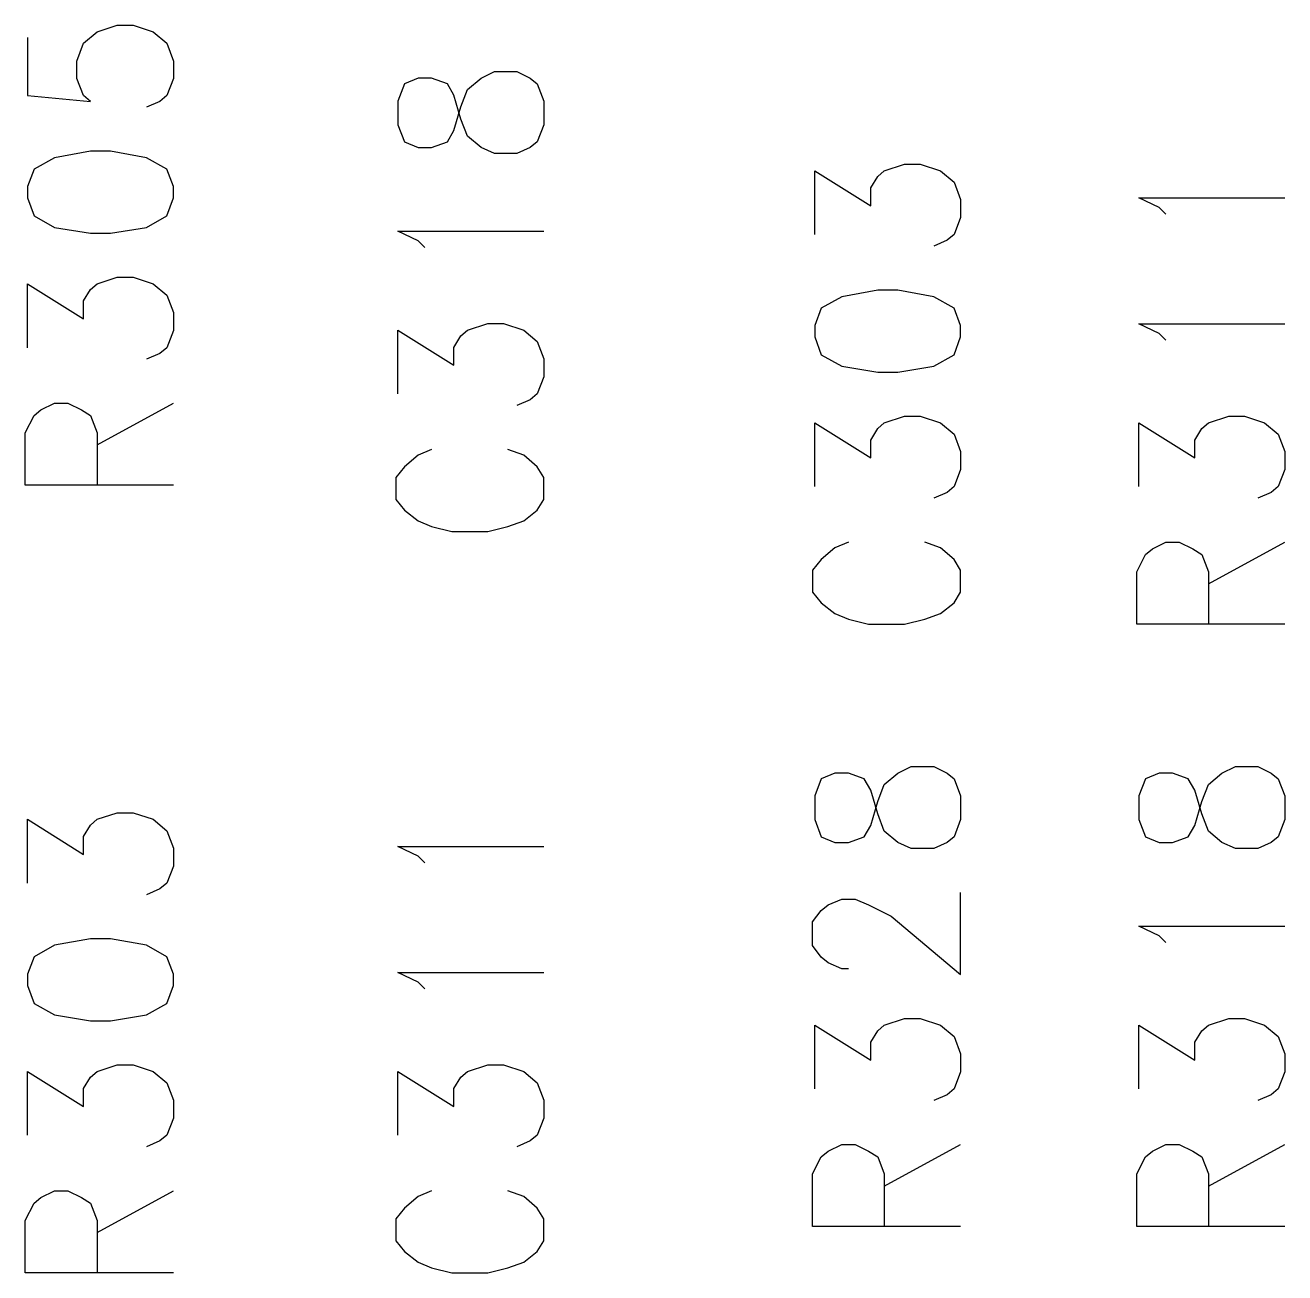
# Model space of a CAD drawing. Extents: x 295 to 953, y 10 to 290.
# Drawn here: x 698.69 to 709.91, y 137.4 to 148.51 of the extents above; entities that cross this region are included whole.
import ezdxf

# ---------------------------------------------------------------- set-up
doc = ezdxf.new("R2010")
doc.units = 0
doc.header["$LTSCALE"] = 5
doc.header["$MEASUREMENT"] = 0
doc.layers.add('13_C-SILK_GBR', color=7, linetype='CONTINUOUS')

msp = doc.modelspace()

# ---------------------------------------------------------------- linework, layer by layer
at = {"layer": '13_C-SILK_GBR'}
for p, q in [((699.212, 148.35), (699.333, 148.452)), ((699.333, 148.452), (699.513, 148.51)), ((699.513, 148.51), (699.653, 148.51)), ((699.653, 148.51), (699.833, 148.452)), ((699.833, 148.452), (699.953, 148.35)), ((698.712, 148.401), (698.712, 147.883)), ((699.153, 148.19), (699.212, 148.35)), ((699.953, 148.35), (700.013, 148.19)), ((699.153, 148.037), (699.153, 148.19)), ((700.013, 148.19), (700.013, 148.037)), ((699.212, 147.883), (699.153, 148.037)), ((700.013, 148.037), (699.953, 147.883)), ((702.192, 148.04), (702.072, 147.989)), ((702.313, 148.04), (702.192, 148.04)), ((702.453, 147.989), (702.313, 148.04)), ((702.633, 147.938), (702.753, 148.04)), ((702.753, 148.04), (702.872, 148.098)), ((702.872, 148.098), (703.073, 148.098)), ((703.073, 148.098), (703.192, 148.04)), ((703.192, 148.04), (703.253, 147.989)), ((698.712, 147.883), (699.273, 147.832)), ((699.273, 147.832), (699.212, 147.883)), ((699.953, 147.883), (699.892, 147.832)), ((702.072, 147.989), (702.012, 147.835)), ((702.512, 147.886), (702.453, 147.989)), ((702.573, 147.675), (702.512, 147.886)), ((702.573, 147.784), (702.633, 147.938)), ((703.253, 147.989), (703.313, 147.835)), ((699.892, 147.832), (699.773, 147.781)), ((702.012, 147.835), (702.012, 147.624)), ((702.512, 147.573), (702.573, 147.784)), ((703.313, 147.835), (703.313, 147.624)), ((702.633, 147.522), (702.573, 147.675)), ((702.012, 147.624), (702.072, 147.471)), ((702.453, 147.471), (702.512, 147.573)), ((703.313, 147.624), (703.253, 147.471)), ((702.072, 147.471), (702.192, 147.42)), ((702.313, 147.42), (702.453, 147.471)), ((702.753, 147.42), (702.633, 147.522)), ((703.253, 147.471), (703.192, 147.42)), ((698.953, 147.33), (698.772, 147.228)), ((699.273, 147.388), (698.953, 147.33)), ((699.453, 147.388), (699.273, 147.388)), ((699.773, 147.33), (699.453, 147.388)), ((699.953, 147.228), (699.773, 147.33)), ((702.192, 147.42), (702.313, 147.42)), ((702.872, 147.368), (702.753, 147.42)), ((703.073, 147.368), (702.872, 147.368)), ((703.192, 147.42), (703.073, 147.368)), ((698.772, 147.228), (698.712, 147.075)), ((700.013, 147.075), (699.953, 147.228)), ((705.725, 146.646), (705.725, 147.215)), ((705.725, 147.215), (706.225, 146.901)), ((706.286, 147.164), (706.345, 147.215)), ((706.345, 147.215), (706.525, 147.273)), ((706.525, 147.273), (706.665, 147.273)), ((706.665, 147.273), (706.845, 147.215)), ((706.845, 147.215), (706.966, 147.113)), ((706.225, 147.061), (706.286, 147.164)), ((706.966, 147.113), (707.025, 146.959)), ((698.712, 147.075), (698.712, 146.972)), ((700.013, 146.972), (700.013, 147.075)), ((706.225, 146.901), (706.225, 147.061)), ((698.712, 146.972), (698.772, 146.812)), ((699.953, 146.812), (700.013, 146.972)), ((707.025, 146.959), (707.025, 146.799)), ((708.792, 146.887), (708.612, 146.974)), ((708.612, 146.974), (709.913, 146.974)), ((708.853, 146.827), (708.792, 146.887)), ((698.772, 146.812), (698.953, 146.71)), ((699.773, 146.71), (699.953, 146.812)), ((707.025, 146.799), (706.966, 146.646)), ((698.953, 146.71), (699.273, 146.659)), ((699.273, 146.659), (699.453, 146.659)), ((699.453, 146.659), (699.773, 146.71)), ((702.192, 146.59), (702.012, 146.677)), ((702.012, 146.677), (703.313, 146.677)), ((706.966, 146.646), (706.905, 146.595)), ((702.253, 146.53), (702.192, 146.59)), ((706.905, 146.595), (706.786, 146.543)), ((698.712, 145.639), (698.712, 146.208)), ((698.712, 146.208), (699.212, 145.895)), ((699.273, 146.157), (699.333, 146.208)), ((699.333, 146.208), (699.513, 146.266)), ((699.513, 146.266), (699.653, 146.266)), ((699.653, 146.266), (699.833, 146.208)), ((699.833, 146.208), (699.953, 146.106)), ((699.212, 146.055), (699.273, 146.157)), ((699.953, 146.106), (700.013, 145.953)), ((705.966, 146.093), (705.784, 145.991)), ((706.286, 146.151), (705.966, 146.093)), ((706.466, 146.151), (706.286, 146.151)), ((706.786, 146.093), (706.466, 146.151)), ((706.966, 145.991), (706.786, 146.093)), ((699.212, 145.895), (699.212, 146.055)), ((705.784, 145.991), (705.725, 145.837)), ((707.025, 145.837), (706.966, 145.991)), ((700.013, 145.953), (700.013, 145.793)), ((700.013, 145.793), (699.953, 145.639)), ((702.012, 145.227), (702.012, 145.796)), ((702.012, 145.796), (702.512, 145.482)), ((702.573, 145.745), (702.633, 145.796)), ((702.633, 145.796), (702.813, 145.854)), ((702.813, 145.854), (702.953, 145.854)), ((702.953, 145.854), (703.133, 145.796)), ((703.133, 145.796), (703.253, 145.694)), ((705.725, 145.837), (705.725, 145.735)), ((707.025, 145.735), (707.025, 145.837)), ((708.792, 145.765), (708.612, 145.852)), ((708.612, 145.852), (709.913, 145.852)), ((708.853, 145.705), (708.792, 145.765)), ((699.953, 145.639), (699.892, 145.588)), ((702.512, 145.642), (702.573, 145.745)), ((702.512, 145.482), (702.512, 145.642)), ((703.253, 145.694), (703.313, 145.54)), ((705.725, 145.735), (705.784, 145.575)), ((706.966, 145.575), (707.025, 145.735)), ((699.892, 145.588), (699.773, 145.537)), ((703.313, 145.54), (703.313, 145.38)), ((705.784, 145.575), (705.966, 145.473)), ((706.786, 145.473), (706.966, 145.575)), ((705.966, 145.473), (706.286, 145.421)), ((706.286, 145.421), (706.466, 145.421)), ((706.466, 145.421), (706.786, 145.473)), ((703.313, 145.38), (703.253, 145.227)), ((703.253, 145.227), (703.192, 145.176)), ((698.772, 145.035), (698.833, 145.086)), ((698.833, 145.086), (698.953, 145.144)), ((698.953, 145.144), (699.072, 145.144)), ((699.072, 145.144), (699.193, 145.086)), ((699.193, 145.086), (699.273, 145.035)), ((699.333, 144.773), (700.013, 145.144)), ((703.192, 145.176), (703.073, 145.124)), ((698.693, 144.882), (698.772, 145.035)), ((699.273, 145.035), (699.333, 144.882)), ((705.725, 144.402), (705.725, 144.971)), ((705.725, 144.971), (706.225, 144.657)), ((706.286, 144.92), (706.345, 144.971)), ((706.345, 144.971), (706.525, 145.029)), ((706.525, 145.029), (706.665, 145.029)), ((706.665, 145.029), (706.845, 144.971)), ((706.845, 144.971), (706.966, 144.869)), ((708.612, 144.402), (708.612, 144.971)), ((708.612, 144.971), (709.112, 144.657)), ((709.173, 144.92), (709.233, 144.971)), ((709.233, 144.971), (709.413, 145.029)), ((709.413, 145.029), (709.553, 145.029)), ((709.553, 145.029), (709.733, 144.971)), ((709.733, 144.971), (709.853, 144.869)), ((698.693, 144.415), (698.693, 144.882)), ((699.333, 144.882), (699.333, 144.415)), ((706.225, 144.817), (706.286, 144.92)), ((706.966, 144.869), (707.025, 144.715)), ((709.112, 144.817), (709.173, 144.92)), ((709.853, 144.869), (709.913, 144.715)), ((706.225, 144.657), (706.225, 144.817)), ((709.112, 144.657), (709.112, 144.817)), ((702.192, 144.681), (702.072, 144.578)), ((702.313, 144.732), (702.192, 144.681)), ((703.133, 144.681), (702.992, 144.732)), ((703.253, 144.578), (703.133, 144.681)), ((707.025, 144.715), (707.025, 144.555)), ((709.913, 144.715), (709.913, 144.555)), ((702.072, 144.578), (701.993, 144.484)), ((703.313, 144.484), (703.253, 144.578)), ((707.025, 144.555), (706.966, 144.402)), ((709.913, 144.555), (709.853, 144.402)), ((700.013, 144.415), (698.693, 144.415)), ((701.993, 144.484), (701.993, 144.286)), ((703.313, 144.286), (703.313, 144.484)), ((706.966, 144.402), (706.905, 144.351)), ((709.853, 144.402), (709.792, 144.351)), ((706.905, 144.351), (706.786, 144.299)), ((709.792, 144.351), (709.673, 144.299)), ((701.993, 144.286), (702.072, 144.192)), ((702.072, 144.192), (702.192, 144.096)), ((703.133, 144.096), (703.253, 144.192)), ((703.253, 144.192), (703.313, 144.286)), ((702.192, 144.096), (702.313, 144.047)), ((702.992, 144.047), (703.133, 144.096)), ((702.313, 144.047), (702.493, 144.002)), ((702.493, 144.002), (702.813, 144.002)), ((702.813, 144.002), (702.992, 144.047)), ((705.905, 143.856), (705.784, 143.753)), ((706.025, 143.907), (705.905, 143.856)), ((706.845, 143.856), (706.705, 143.907)), ((706.966, 143.753), (706.845, 143.856)), ((708.672, 143.798), (708.733, 143.849)), ((708.733, 143.849), (708.853, 143.907)), ((708.853, 143.907), (708.972, 143.907)), ((708.972, 143.907), (709.093, 143.849)), ((709.093, 143.849), (709.173, 143.798)), ((709.233, 143.535), (709.913, 143.907)), ((705.784, 143.753), (705.705, 143.659)), ((707.025, 143.659), (706.966, 143.753)), ((708.593, 143.644), (708.672, 143.798)), ((709.173, 143.798), (709.233, 143.644)), ((705.705, 143.659), (705.705, 143.461)), ((707.025, 143.461), (707.025, 143.659)), ((708.593, 143.177), (708.593, 143.644)), ((709.233, 143.644), (709.233, 143.177)), ((705.705, 143.461), (705.784, 143.367)), ((706.966, 143.367), (707.025, 143.461)), ((705.784, 143.367), (705.905, 143.271)), ((706.845, 143.271), (706.966, 143.367)), ((705.905, 143.271), (706.025, 143.222)), ((706.025, 143.222), (706.205, 143.177)), ((706.205, 143.177), (706.525, 143.177)), ((706.525, 143.177), (706.705, 143.222)), ((706.705, 143.222), (706.845, 143.271)), ((709.913, 143.177), (708.593, 143.177)), ((705.905, 141.852), (705.784, 141.801)), ((706.025, 141.852), (705.905, 141.852)), ((706.165, 141.801), (706.025, 141.852)), ((706.345, 141.75), (706.466, 141.852)), ((706.466, 141.852), (706.585, 141.91)), ((706.585, 141.91), (706.786, 141.91)), ((706.786, 141.91), (706.905, 141.852)), ((706.905, 141.852), (706.966, 141.801)), ((708.792, 141.852), (708.672, 141.801)), ((708.913, 141.852), (708.792, 141.852)), ((709.053, 141.801), (708.913, 141.852)), ((709.233, 141.75), (709.353, 141.852)), ((709.353, 141.852), (709.472, 141.91)), ((709.472, 141.91), (709.673, 141.91)), ((709.673, 141.91), (709.792, 141.852)), ((709.792, 141.852), (709.853, 141.801)), ((705.784, 141.801), (705.725, 141.648)), ((706.225, 141.699), (706.165, 141.801)), ((706.286, 141.597), (706.345, 141.75)), ((706.966, 141.801), (707.025, 141.648)), ((708.672, 141.801), (708.612, 141.648)), ((709.112, 141.699), (709.053, 141.801)), ((709.173, 141.597), (709.233, 141.75)), ((709.853, 141.801), (709.913, 141.648)), ((705.725, 141.648), (705.725, 141.437)), ((706.286, 141.488), (706.225, 141.699)), ((706.225, 141.385), (706.286, 141.597)), ((707.025, 141.648), (707.025, 141.437)), ((708.612, 141.648), (708.612, 141.437)), ((709.173, 141.488), (709.112, 141.699)), ((709.112, 141.385), (709.173, 141.597)), ((709.913, 141.648), (709.913, 141.437)), ((699.333, 141.44), (699.513, 141.498)), ((699.513, 141.498), (699.653, 141.498)), ((699.653, 141.498), (699.833, 141.44)), ((706.345, 141.334), (706.286, 141.488)), ((709.233, 141.334), (709.173, 141.488)), ((698.712, 140.871), (698.712, 141.44)), ((698.712, 141.44), (699.212, 141.126)), ((699.212, 141.286), (699.273, 141.389)), ((699.273, 141.389), (699.333, 141.44)), ((699.833, 141.44), (699.953, 141.338)), ((705.725, 141.437), (705.784, 141.283)), ((706.165, 141.283), (706.225, 141.385)), ((707.025, 141.437), (706.966, 141.283)), ((708.612, 141.437), (708.672, 141.283)), ((709.053, 141.283), (709.112, 141.385)), ((709.913, 141.437), (709.853, 141.283)), ((699.212, 141.126), (699.212, 141.286)), ((699.953, 141.338), (700.013, 141.184)), ((705.784, 141.283), (705.905, 141.232)), ((706.025, 141.232), (706.165, 141.283)), ((706.466, 141.232), (706.345, 141.334)), ((706.966, 141.283), (706.905, 141.232)), ((708.672, 141.283), (708.792, 141.232)), ((708.913, 141.232), (709.053, 141.283)), ((709.353, 141.232), (709.233, 141.334)), ((709.853, 141.283), (709.792, 141.232)), ((700.013, 141.184), (700.013, 141.024)), ((702.192, 141.112), (702.012, 141.199)), ((702.012, 141.199), (703.313, 141.199)), ((705.905, 141.232), (706.025, 141.232)), ((706.585, 141.181), (706.466, 141.232)), ((706.786, 141.181), (706.585, 141.181)), ((706.905, 141.232), (706.786, 141.181)), ((708.792, 141.232), (708.913, 141.232)), ((709.472, 141.181), (709.353, 141.232)), ((709.673, 141.181), (709.472, 141.181)), ((709.792, 141.232), (709.673, 141.181)), ((702.253, 141.052), (702.192, 141.112)), ((700.013, 141.024), (699.953, 140.871)), ((699.892, 140.82), (699.773, 140.768)), ((699.953, 140.871), (699.892, 140.82)), ((705.845, 140.679), (705.966, 140.73)), ((705.966, 140.73), (706.085, 140.73)), ((706.085, 140.73), (706.205, 140.679)), ((707.025, 140.059), (707.025, 140.788)), ((705.705, 140.526), (705.784, 140.628)), ((705.784, 140.628), (705.845, 140.679)), ((706.205, 140.679), (706.405, 140.577)), ((705.705, 140.315), (705.705, 140.526)), ((706.405, 140.577), (707.025, 140.059)), ((708.792, 140.402), (708.612, 140.49)), ((708.612, 140.49), (709.913, 140.49)), ((699.273, 140.376), (698.953, 140.318)), ((699.453, 140.376), (699.273, 140.376)), ((699.773, 140.318), (699.453, 140.376)), ((708.853, 140.343), (708.792, 140.402)), ((698.953, 140.318), (698.772, 140.216)), ((699.953, 140.216), (699.773, 140.318)), ((705.784, 140.212), (705.705, 140.315)), ((698.772, 140.216), (698.712, 140.062)), ((700.013, 140.062), (699.953, 140.216)), ((705.845, 140.161), (705.784, 140.212)), ((705.966, 140.11), (705.845, 140.161)), ((698.712, 140.062), (698.712, 139.96)), ((700.013, 139.96), (700.013, 140.062)), ((702.192, 139.99), (702.012, 140.077)), ((702.012, 140.077), (703.313, 140.077)), ((706.025, 140.11), (705.966, 140.11)), ((698.712, 139.96), (698.772, 139.8)), ((699.953, 139.8), (700.013, 139.96)), ((702.253, 139.93), (702.192, 139.99)), ((698.772, 139.8), (698.953, 139.698)), ((698.953, 139.698), (699.273, 139.646)), ((699.453, 139.646), (699.773, 139.698)), ((699.773, 139.698), (699.953, 139.8)), ((699.273, 139.646), (699.453, 139.646)), ((705.725, 139.039), (705.725, 139.608)), ((705.725, 139.608), (706.225, 139.295)), ((706.286, 139.557), (706.345, 139.608)), ((706.345, 139.608), (706.525, 139.666)), ((706.525, 139.666), (706.665, 139.666)), ((706.665, 139.666), (706.845, 139.608)), ((706.845, 139.608), (706.966, 139.506)), ((708.612, 139.039), (708.612, 139.608)), ((708.612, 139.608), (709.112, 139.295)), ((709.173, 139.557), (709.233, 139.608)), ((709.233, 139.608), (709.413, 139.666)), ((709.413, 139.666), (709.553, 139.666)), ((709.553, 139.666), (709.733, 139.608)), ((709.733, 139.608), (709.853, 139.506)), ((706.225, 139.455), (706.286, 139.557)), ((706.966, 139.506), (707.025, 139.353)), ((709.112, 139.455), (709.173, 139.557)), ((709.853, 139.506), (709.913, 139.353)), ((706.225, 139.295), (706.225, 139.455)), ((707.025, 139.353), (707.025, 139.193)), ((709.112, 139.295), (709.112, 139.455)), ((709.913, 139.353), (709.913, 139.193)), ((699.333, 139.196), (699.513, 139.254)), ((699.513, 139.254), (699.653, 139.254)), ((699.653, 139.254), (699.833, 139.196)), ((702.633, 139.196), (702.813, 139.254)), ((702.813, 139.254), (702.953, 139.254)), ((702.953, 139.254), (703.133, 139.196)), ((698.712, 138.627), (698.712, 139.196)), ((698.712, 139.196), (699.212, 138.882)), ((699.212, 139.042), (699.273, 139.145)), ((699.273, 139.145), (699.333, 139.196)), ((699.833, 139.196), (699.953, 139.094)), ((702.012, 138.627), (702.012, 139.196)), ((702.012, 139.196), (702.512, 138.882)), ((702.512, 139.042), (702.573, 139.145)), ((702.573, 139.145), (702.633, 139.196)), ((703.133, 139.196), (703.253, 139.094)), ((707.025, 139.193), (706.966, 139.039)), ((709.913, 139.193), (709.853, 139.039)), ((699.212, 138.882), (699.212, 139.042)), ((699.953, 139.094), (700.013, 138.94)), ((702.512, 138.882), (702.512, 139.042)), ((703.253, 139.094), (703.313, 138.94)), ((706.966, 139.039), (706.905, 138.988)), ((709.853, 139.039), (709.792, 138.988)), ((700.013, 138.94), (700.013, 138.78)), ((703.313, 138.94), (703.313, 138.78)), ((706.905, 138.988), (706.786, 138.937)), ((709.792, 138.988), (709.673, 138.937)), ((700.013, 138.78), (699.953, 138.627)), ((703.313, 138.78), (703.253, 138.627)), ((699.892, 138.576), (699.773, 138.524)), ((699.953, 138.627), (699.892, 138.576)), ((703.192, 138.576), (703.073, 138.524)), ((703.253, 138.627), (703.192, 138.576)), ((705.784, 138.435), (705.845, 138.486)), ((705.845, 138.486), (705.966, 138.544)), ((705.966, 138.544), (706.085, 138.544)), ((706.085, 138.544), (706.205, 138.486)), ((706.205, 138.486), (706.286, 138.435)), ((706.345, 138.173), (707.025, 138.544)), ((708.672, 138.435), (708.733, 138.486)), ((708.733, 138.486), (708.853, 138.544)), ((708.853, 138.544), (708.972, 138.544)), ((708.972, 138.544), (709.093, 138.486)), ((709.093, 138.486), (709.173, 138.435)), ((709.233, 138.173), (709.913, 138.544)), ((705.705, 138.282), (705.784, 138.435)), ((706.286, 138.435), (706.345, 138.282)), ((708.593, 138.282), (708.672, 138.435)), ((709.173, 138.435), (709.233, 138.282)), ((705.705, 137.815), (705.705, 138.282)), ((706.345, 138.282), (706.345, 137.815)), ((708.593, 137.815), (708.593, 138.282)), ((709.233, 138.282), (709.233, 137.815)), ((698.833, 138.074), (698.953, 138.132)), ((698.953, 138.132), (699.072, 138.132)), ((699.072, 138.132), (699.193, 138.074)), ((699.333, 137.76), (700.013, 138.132)), ((702.313, 138.132), (702.192, 138.081)), ((703.133, 138.081), (702.992, 138.132)), ((698.693, 137.869), (698.772, 138.023)), ((698.772, 138.023), (698.833, 138.074)), ((699.193, 138.074), (699.273, 138.023)), ((699.273, 138.023), (699.333, 137.869)), ((702.192, 138.081), (702.072, 137.978)), ((703.253, 137.978), (703.133, 138.081)), ((702.072, 137.978), (701.993, 137.884)), ((703.313, 137.884), (703.253, 137.978)), ((698.693, 137.402), (698.693, 137.869)), ((699.333, 137.869), (699.333, 137.402)), ((701.993, 137.884), (701.993, 137.686)), ((703.313, 137.686), (703.313, 137.884)), ((707.025, 137.815), (705.705, 137.815)), ((709.913, 137.815), (708.593, 137.815)), ((701.993, 137.686), (702.072, 137.592)), ((703.253, 137.592), (703.313, 137.686)), ((702.072, 137.592), (702.192, 137.496)), ((703.133, 137.496), (703.253, 137.592)), ((702.192, 137.496), (702.313, 137.447)), ((702.313, 137.447), (702.493, 137.402)), ((702.813, 137.402), (702.992, 137.447)), ((702.992, 137.447), (703.133, 137.496)), ((700.013, 137.402), (698.693, 137.402)), ((702.493, 137.402), (702.813, 137.402))]:
    msp.add_line(p, q, dxfattribs=at)

doc.saveas('drawing.dxf')
